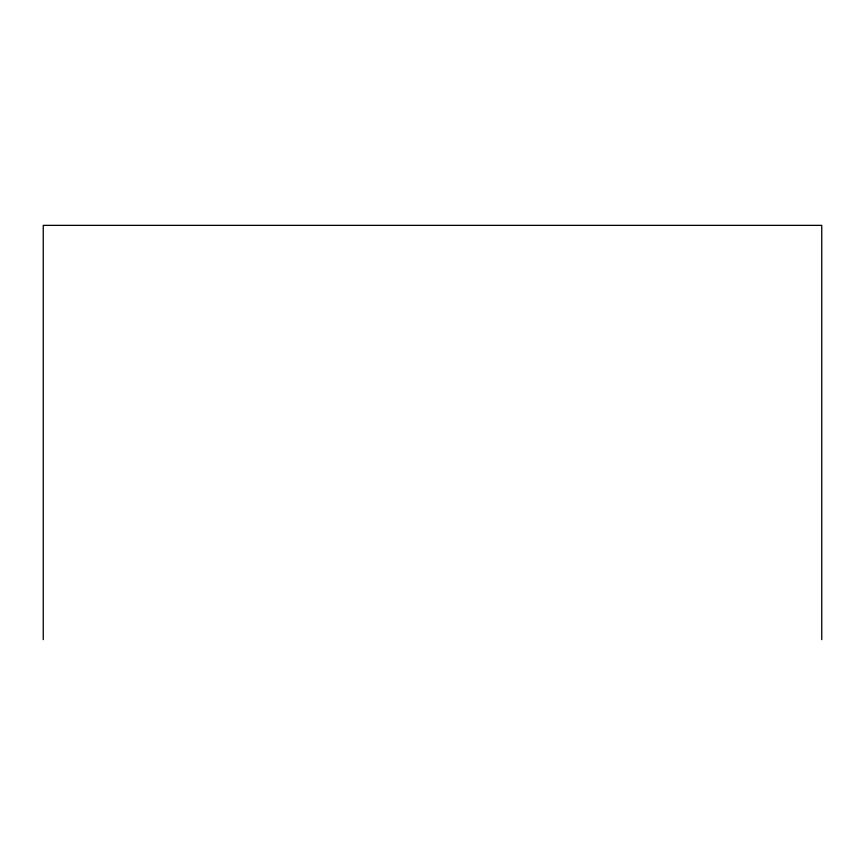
<?xml version="1.0" encoding="UTF-8"?>
<svg xmlns="http://www.w3.org/2000/svg" width="865" height="865" viewBox="0 0 865 865"><rect width="100%" height="100%" fill="white"/><g stroke="black" fill="none" stroke-linecap="round" stroke-linejoin="round"><path stroke-width="1.3" d="M821.75 639.635L821.75 225.365L43.25 225.365L43.25 639.635"/></g></svg>
